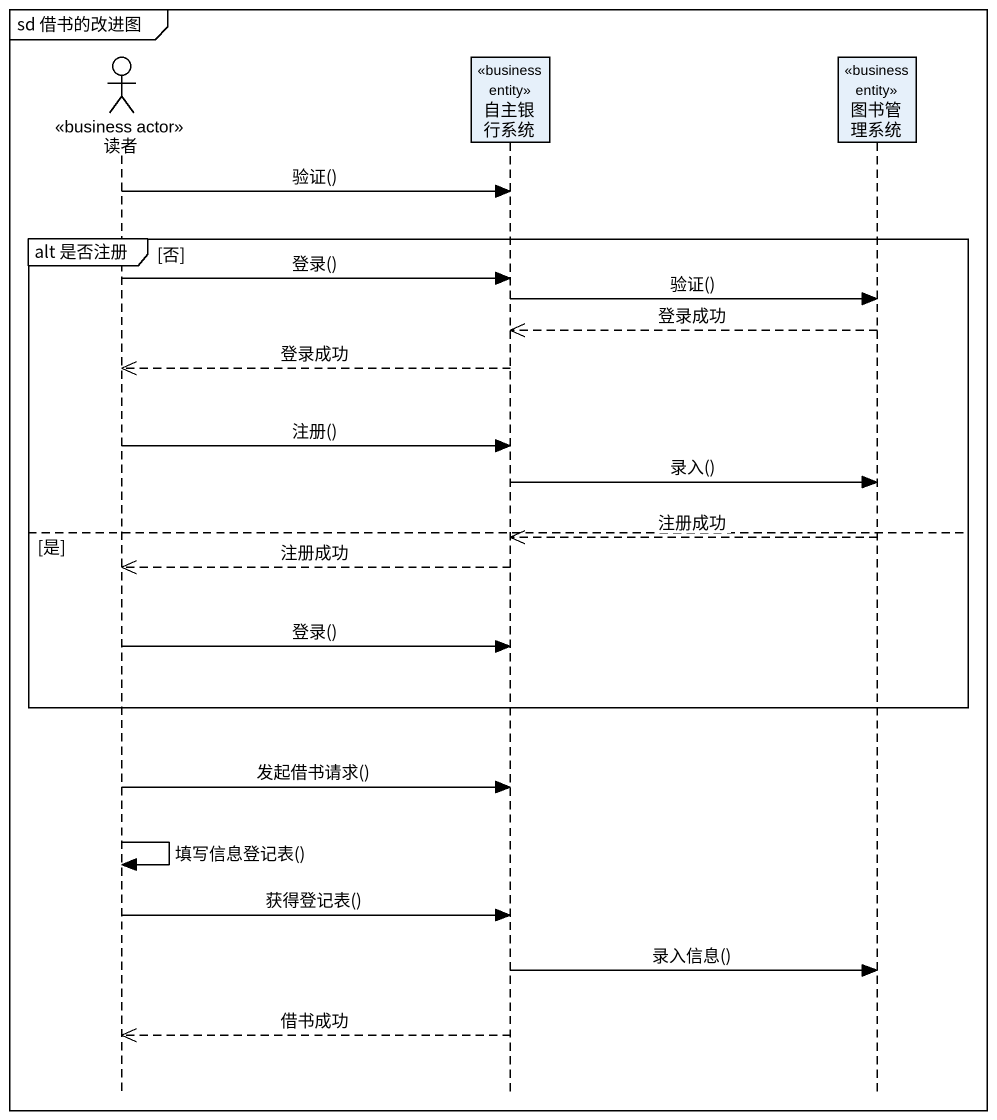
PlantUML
@startuml
mainframe sd 借书的改进图
hide footbox
actor 读者 <<business actor>>
participant 自主银行系统 <<business entity>>
participant 图书管理系统 <<business entity>>

读者 -> 自主银行系统 : 验证()
group alt 是否注册 [否]
  读者 -> 自主银行系统 : 登录()
  自主银行系统 -> 图书管理系统 : 验证()
  图书管理系统 -->> 自主银行系统 : 登录成功
  自主银行系统 -->> 读者 : 登录成功
  读者 -> 自主银行系统 : 注册()
  自主银行系统 -> 图书管理系统 : 录入()
else 是
  图书管理系统 -->> 自主银行系统 : 注册成功
  自主银行系统 -->> 读者 : 注册成功
  读者 -> 自主银行系统 : 登录()
end
读者 -> 自主银行系统 : 发起借书请求()
读者 -> 读者 : 填写信息登记表()
读者 -> 自主银行系统 : 获得登记表()
自主银行系统 -> 图书管理系统 : 录入信息()
自主银行系统 -->> 读者 : 借书成功
@enduml
